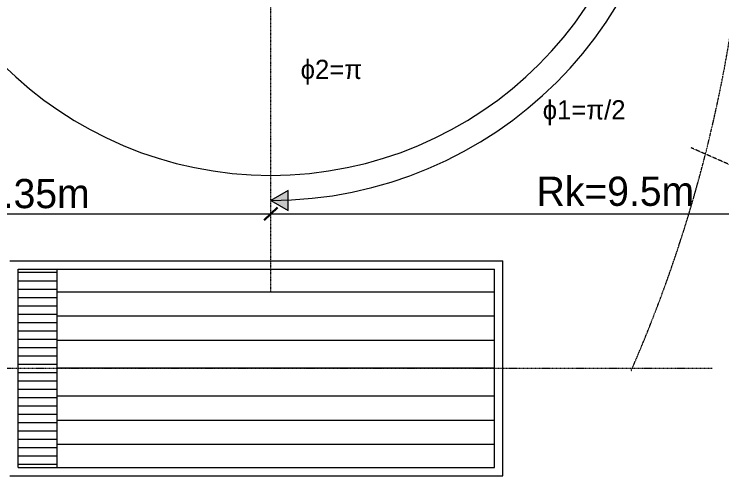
# Model space of a CAD drawing. Header units: millimetres. Extents: x -36433 to 17091, y -3786 to 28324.
# Drawn here: x -223 to 9210, y -3084 to 3074 of the extents above; entities that cross this region are included whole.
import ezdxf

# ---------------------------------------------------------------- set-up
doc = ezdxf.new("R2010")
doc.units = ezdxf.units.MM
for name, pattern in [('DASHDOT', [1, 0.5, -0.25, 0, -0.25]), ('HIDDEN', [0.375, 0.25, -0.125]), ('HIDDEN2', [0.1875, 0.125, -0.0625])]:
    doc.linetypes.add(name, pattern=pattern)
doc.styles.get("Standard").update_dxf_attribs({"font": 'arial.ttf'})

msp = doc.modelspace()

# ---------------------------------------------------------------- hatches: boundary and pattern name
at = {"linetype": 'Continuous', "lineweight": 5}
msp.add_hatch(color=256, dxfattribs=at).paths.add_polyline_path([(3428.1, 723), (3197.8, 590.1), (3428.1, 457.1)])
h = msp.add_hatch(dxfattribs=at)
h.set_pattern_fill('LINE', color=256, scale=890.685135, angle=180, style=0)
h.set_pattern_definition([(180, (128229.47, -69731.66), (-4e-14, -111.33564), [])])
h.paths.add_polyline_path([(348.8, -327.1), (-167.5, -327.1), (-167.5, -2973), (348.8, -2973)])

# ---------------------------------------------------------------- linework, layer by layer
at = {"linetype": 'HIDDEN2', "lineweight": 5}
for points in [[(3197.8, -626.7), (3197.8, 17791)], [(-5117.7, -1650.1), (9083, -1650.1)]]:
    msp.add_lwpolyline(points, dxfattribs=at)
at = {"linetype": 'HIDDEN', "lineweight": 5}
msp.add_lwpolyline([(15133.1, -1490.7), (8801.2, 1290.8)], dxfattribs=at)
at = {"linetype": 'Continuous', "lineweight": 5}
msp.add_lwpolyline([(3197.8, 590.1), (3428.1, 457.1), (3428.1, 723)], close=True, dxfattribs=at)
at = {"linetype": 'Continuous', "lineweight": 30}
msp.add_lwpolyline([(3110.3, 326.4), (3286.1, 496.7)], dxfattribs=at)
at = {"linetype": 'Continuous', "lineweight": 5}
for points in [[(-4451, 411.2), (11509.5, 411.2)], [(-278.9, -215.8), (6290.5, -215.8)], [(6290.5, -3084.4), (6290.5, -215.8)], [(-167.5, -2973), (-167.5, -327.1)], [(-167.5, -327.1), (6179.2, -327.1)], [(348.8, -2973), (348.8, -327.1)], [(6179.2, -2973), (6179.2, -327.1)], [(6179.2, -634.9), (348.8, -634.9)], [(6179.2, -956.3), (348.8, -956.3)], [(6179.2, -1277.8), (348.8, -1277.8)], [(6179.2, -1650.1), (348.8, -1650.1)], [(6179.2, -2022.3), (348.8, -2022.3)], [(6179.2, -2343.8), (348.8, -2343.8)], [(6179.2, -2665.3), (348.8, -2665.3)], [(-167.5, -2973), (6179.2, -2973)], [(-278.9, -3084.4), (6290.5, -3084.4)]]:
    msp.add_lwpolyline(points, dxfattribs=at)
at = {"linetype": 'DASHDOT', "lineweight": 5}
msp.add_arc((-9111.5, 5797.3), 18676.1, 336.38148, 17.52319, dxfattribs=at)
at = {"linetype": 'Continuous', "lineweight": 5}
for radius, start in [(5055.3, 180), (5389.3, 270)]:
    msp.add_arc((3197.8, 5979.4), radius, start, 0, dxfattribs=at)

# ---------------------------------------------------------------- texts
at = {"linetype": 'Continuous', "lineweight": 5, "width": 3251.013, "attachment_point": 1}
for s, insert, char_height in [('{\\fSymbol|b0|i0|c2|p18;j2=p}', (3595, 2465.7), 256.072), ('{\\fSymbol|b0|i0|c2|p18;j1=p/2}', (6822.1, 1925.8), 256.072), ('{\\fYUZapfHumanR|b0|i0|c0|p2;Ri=7.35m}', (-1461.6, 876.1), 389.675), ('{\\fYUZapfHumanR|b0|i0|c0|p2;Rk=9.5m}', (6741, 906.7), 389.675)]:
    msp.add_mtext(s, dxfattribs=dict(at, insert=insert, char_height=char_height))

doc.saveas('drawing.dxf')
